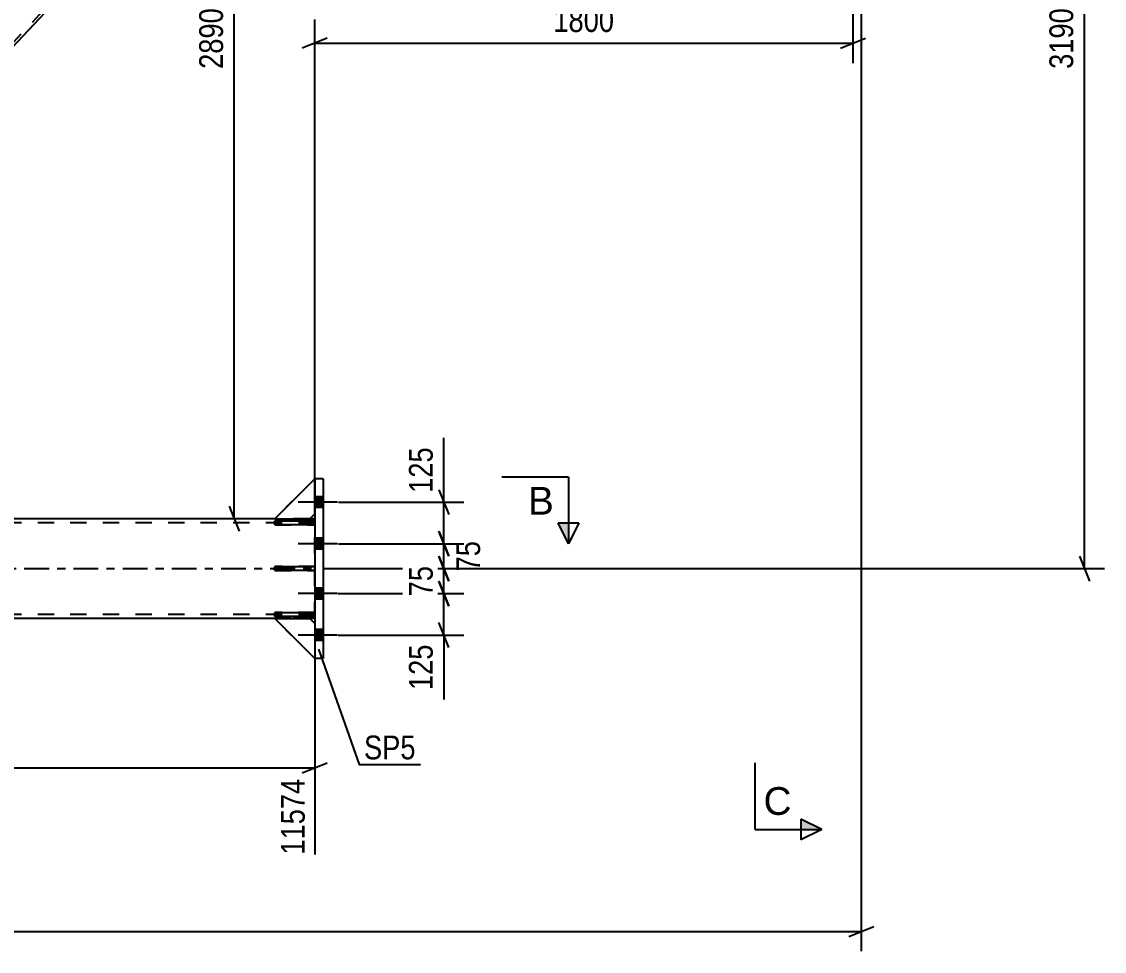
# Model space of a CAD drawing. Header units: millimetres. Extents: x -132 to 1057, y -569 to 272.
# Drawn here: x 397 to 527.2, y -173.7 to -61.8 of the extents above; entities that cross this region are included whole.
import ezdxf

# ---------------------------------------------------------------- set-up
doc = ezdxf.new("R2010")
doc.units = ezdxf.units.MM
doc.linetypes.add('DXK_LINE_DOT2', pattern=[3.9198, 1.9599, -1.9599])
doc.linetypes.add('DXK_LINE_DOT3', pattern=[5.9187, 2.979, -0.9799, 0.9799, -0.9799])
doc.styles.add('Arial', font='arial.ttf', dxfattribs={"height": 0.2})
doc.styles.add('Arial Narrow', font='ARIALN.TTF', dxfattribs={"height": 0.2})

# ---------------------------------------------------------------- blocks, each defined once
blk = doc.blocks.new('Part-335479220-3780 - 3686')
at = {"color": 2, "linetype": 'Continuous'}
for p, q in [((427.41, -132.86), (432.21, -132.86)), ((427.41, -133.34), (427.41, -132.86)), ((432.21, -133.34), (427.41, -133.34)), ((432.21, -132.86), (432.21, -133.34))]:
    blk.add_line(p, q, dxfattribs=at)
at = {"color": 7, "linetype": 'DXK_LINE_DOT2'}
blk.add_line((431.61, -133.34), (431.61, -132.86), dxfattribs=at)
blk = doc.blocks.new('Part-335479220-3784 - 3686')
at = {"color": 7, "linetype": 'DXK_LINE_DOT2'}
for p, q in [((432.21, -121.86), (427.41, -121.86)), ((427.41, -121.86), (427.41, -122.34)), ((427.41, -122.34), (432.21, -122.34)), ((431.61, -122.34), (431.61, -121.86)), ((432.21, -122.34), (432.21, -121.86))]:
    blk.add_line(p, q, dxfattribs=at)
blk = doc.blocks.new('Part-335479220-3787 - 3686')
at = {"color": 7, "linetype": 'DXK_LINE_DOT2'}
for p, q in [((427.41, -133.6), (431.61, -133.6)), ((432.21, -138.4), (427.41, -133.6)), ((431.61, -133.6), (432.21, -134.2)), ((432.21, -134.2), (432.21, -138.4))]:
    blk.add_line(p, q, dxfattribs=at)
blk = doc.blocks.new('Part-335479220-3790 - 3686')
at = {"color": 2, "linetype": 'Continuous'}
for p, q in [((432.21, -138.4), (427.41, -133.6)), ((427.41, -133.6), (431.61, -133.6)), ((431.61, -133.6), (432.21, -134.2))]:
    blk.add_line(p, q, dxfattribs=at)
at = {"color": 7, "linetype": 'DXK_LINE_DOT2'}
blk.add_line((432.21, -134.2), (432.21, -138.4), dxfattribs=at)
blk = doc.blocks.new('Part-335479220-3793 - 3686')
at = {"color": 7, "linetype": 'DXK_LINE_DOT2'}
for p, q in [((432.21, -116.8), (427.41, -121.6)), ((432.21, -121), (432.21, -116.8)), ((431.61, -121.6), (432.21, -121)), ((427.41, -121.6), (431.61, -121.6))]:
    blk.add_line(p, q, dxfattribs=at)
blk = doc.blocks.new('Part-335479220-3796 - 3686')
at = {"color": 2, "linetype": 'Continuous'}
for p, q in [((432.21, -116.8), (427.41, -121.6)), ((431.61, -121.6), (432.21, -121)), ((427.41, -121.6), (431.61, -121.6))]:
    blk.add_line(p, q, dxfattribs=at)
at = {"color": 7, "linetype": 'DXK_LINE_DOT2'}
blk.add_line((432.21, -121), (432.21, -116.8), dxfattribs=at)
blk = doc.blocks.new('Part-335479220-3781 - 3686')
at = {"color": 2, "linetype": 'Continuous'}
for p, q in [((427.41, -121.86), (432.21, -121.86)), ((427.41, -122.34), (427.41, -121.86)), ((432.21, -122.34), (427.41, -122.34)), ((432.21, -121.86), (432.21, -122.34))]:
    blk.add_line(p, q, dxfattribs=at)
at = {"color": 7, "linetype": 'DXK_LINE_DOT2'}
blk.add_line((431.61, -122.34), (431.61, -121.86), dxfattribs=at)
blk = doc.blocks.new('Part-335479220-3782 - 3686')
at = {"color": 7, "linetype": 'DXK_LINE_DOT2'}
for p, q in [((432.21, -127.36), (427.41, -127.36)), ((427.41, -127.36), (427.41, -127.84)), ((431.61, -127.84), (431.61, -127.36)), ((432.21, -127.84), (432.21, -127.36)), ((427.41, -127.84), (432.21, -127.84))]:
    blk.add_line(p, q, dxfattribs=at)
blk = doc.blocks.new('Part-335479220-3783 - 3686')
at = {"color": 7, "linetype": 'DXK_LINE_DOT2'}
for p, q in [((432.21, -132.86), (427.41, -132.86)), ((427.41, -132.86), (427.41, -133.34)), ((427.41, -133.34), (432.21, -133.34)), ((431.61, -133.34), (431.61, -132.86)), ((432.21, -133.34), (432.21, -132.86))]:
    blk.add_line(p, q, dxfattribs=at)
blk = doc.blocks.new('Part-335479220-3869 - 3686')
at = {"color": 7, "linetype": 'DXK_LINE_DOT2'}
for p, q in [((432.21, -122.08), (12.56, -122.08)), ((431.61, -121.6), (427.41, -121.6)), ((432.21, -133.6), (432.21, -121.6)), ((432.21, -133.12), (12.56, -133.12)), ((431.61, -133.6), (427.41, -133.6))]:
    blk.add_line(p, q, dxfattribs=at)
at = {"color": 2, "linetype": 'Continuous'}
for p, q in [((427.41, -121.6), (219.71, -121.6)), ((432.21, -121.6), (431.61, -121.6)), ((427.41, -133.6), (12.56, -133.6)), ((432.21, -133.6), (431.61, -133.6))]:
    blk.add_line(p, q, dxfattribs=at)
at = {"color": 7, "linetype": 'DXK_LINE_DOT3'}
blk.add_line((12.56, -127.6), (432.21, -127.6), dxfattribs=at)
blk = doc.blocks.new('Part-335479220-3871 - 3686')
at = {"color": 2, "linetype": 'Continuous'}
for p, q in [((427.41, -127.36), (432.21, -127.36)), ((427.41, -127.84), (427.41, -127.36)), ((432.21, -127.36), (432.21, -127.84)), ((432.21, -127.84), (427.41, -127.84))]:
    blk.add_line(p, q, dxfattribs=at)
at = {"color": 7, "linetype": 'DXK_LINE_DOT2'}
blk.add_line((431.61, -127.84), (431.61, -127.36), dxfattribs=at)
blk = doc.blocks.new('Part-335479220-4035 - 3686')
at = {"color": 7, "linetype": 'DXK_LINE_DOT2'}
for p, q in [((444.38, -6), (335.85, -121.41)), ((450.57, -6.19), (342.03, -121.6)), ((450.57, -6), (443.94, -6)), ((393.21, -59.95), (389.58, -63.8)), ((342.47, -121.6), (335.85, -121.6))]:
    blk.add_line(p, q, dxfattribs=at)
at = {"color": 2, "linetype": 'Continuous'}
for p, q in [((443.94, -6), (393.21, -59.95)), ((450.57, -6.66), (450.57, -6)), ((450.57, -6.66), (342.47, -121.6)), ((335.85, -120.94), (389.58, -63.8)), ((335.85, -121.6), (335.85, -120.94))]:
    blk.add_line(p, q, dxfattribs=at)
blk = doc.blocks.new('Part-335479220-4132 - 3686')
at = {"color": 2, "linetype": 'Continuous'}
for p, q in [((433.21, -116.8), (432.21, -116.8)), ((432.21, -116.8), (432.21, -138.4)), ((433.21, -116.8), (433.21, -138.4)), ((433.21, -138.4), (432.21, -138.4))]:
    blk.add_line(p, q, dxfattribs=at)
blk = doc.blocks.new('Bolt-335479220-4134 - 3686')
at = {"linetype": 'Continuous'}
for points in [[(432.21, -118.94), (432.21, -120.26), (433.21, -120.26), (433.21, -118.94)], [(432.21, -118.94), (432.21, -120.26), (433.21, -120.26), (433.21, -118.94)], [(432.21, -118.94), (432.21, -120.26), (433.21, -120.26), (433.21, -118.94)], [(432.21, -123.94), (432.21, -125.26), (433.21, -125.26), (433.21, -123.94)], [(432.21, -123.94), (432.21, -125.26), (433.21, -125.26), (433.21, -123.94)], [(432.21, -129.94), (432.21, -131.26), (433.21, -131.26), (433.21, -129.94)], [(432.21, -129.94), (432.21, -131.26), (433.21, -131.26), (433.21, -129.94)], [(432.21, -134.94), (432.21, -136.26), (433.21, -136.26), (433.21, -134.94)], [(432.21, -134.94), (432.21, -136.26), (433.21, -136.26), (433.21, -134.94)], [(432.21, -134.94), (432.21, -136.26), (433.21, -136.26), (433.21, -134.94)]]:
    blk.add_hatch(color=1, dxfattribs=at).paths.add_polyline_path(points)
at = {"color": 1, "linetype": 'Continuous'}
for p, q in [((434.97, -119.6), (430.21, -119.6)), ((434.97, -119.6), (430.21, -119.6)), ((434.97, -119.6), (430.21, -119.6)), ((433.21, -118.94), (432.21, -118.94)), ((433.21, -118.94), (432.21, -118.94)), ((433.21, -118.94), (432.21, -118.94)), ((433.21, -120.26), (432.21, -120.26)), ((433.21, -120.26), (432.21, -120.26)), ((433.21, -120.26), (432.21, -120.26)), ((434.97, -124.6), (430.21, -124.6)), ((434.97, -124.6), (430.21, -124.6)), ((433.21, -123.94), (432.21, -123.94)), ((433.21, -123.94), (432.21, -123.94)), ((433.21, -125.26), (432.21, -125.26)), ((433.21, -125.26), (432.21, -125.26)), ((433.21, -129.94), (432.21, -129.94)), ((433.21, -129.94), (432.21, -129.94)), ((434.97, -130.6), (430.21, -130.6)), ((434.97, -130.6), (430.21, -130.6)), ((433.21, -131.26), (432.21, -131.26)), ((433.21, -131.26), (432.21, -131.26)), ((433.21, -134.94), (432.21, -134.94)), ((433.21, -134.94), (432.21, -134.94)), ((433.21, -134.94), (432.21, -134.94)), ((434.97, -135.6), (430.21, -135.6)), ((434.97, -135.6), (430.21, -135.6)), ((434.97, -135.6), (430.21, -135.6)), ((433.21, -136.26), (432.21, -136.26)), ((433.21, -136.26), (432.21, -136.26)), ((433.21, -136.26), (432.21, -136.26))]:
    blk.add_line(p, q, dxfattribs=at)
blk = doc.blocks.new('StraightDimension-335479220-11489 - 3686')
at = {"color": 7, "linetype": 'Continuous'}
for p, q in [((447.16, -129.1), (448.36, -132.1)), ((435.03, -130.6), (450.16, -130.6)), ((447.76, -135.6), (447.76, -130.6)), ((448.36, -137.1), (447.16, -134.1)), ((435.03, -135.6), (450.16, -135.6)), ((447.76, -135.6), (447.76, -143.33)), ((447.76, -135.6), (447.76, -143.33))]:
    blk.add_line(p, q, dxfattribs=at)
at = {"color": 0}
blk.add_wipeout([(447.01, -136.13), (442.81, -136.13), (442.81, -142.81), (447.01, -142.81)], dxfattribs=at)
at = {"color": 3, "style": 'Arial Narrow'}
blk.add_text('125', height=2.863, rotation=90.0002, dxfattribs=at).set_placement((446.41, -142.21))
blk = doc.blocks.new('StraightDimension-335479220-11487 - 3686')
at = {"color": 7, "linetype": 'Continuous'}
for p, q in [((447.16, -123.1), (448.36, -126.1)), ((435.09, -124.6), (450.61, -124.6)), ((447.76, -127.6), (447.76, -124.6)), ((448.36, -129.1), (447.16, -126.1)), ((433.21, -127.6), (450.61, -127.6))]:
    blk.add_line(p, q, dxfattribs=at)
at = {"color": 0}
blk.add_wipeout([(452.71, -123.67), (448.51, -123.67), (448.51, -128.53), (452.71, -128.53)], dxfattribs=at)
at = {"color": 3, "style": 'Arial Narrow'}
blk.add_text('75', height=2.863, rotation=90.0002, dxfattribs=at).set_placement((452.11, -127.93))
blk = doc.blocks.new('StraightDimension-335479220-4494 - 3686')
at = {"color": 7, "linetype": 'Continuous'}
for p, q in [((497.96, -7), (497.96, -173.65)), ((-25, -171.25), (497.96, -171.25)), ((496.46, -171.85), (499.46, -170.65))]:
    blk.add_line(p, q, dxfattribs=at)
blk = doc.blocks.new('StraightDimension-335479220-4545 - 3686')
at = {"color": 7, "linetype": 'Continuous'}
for p, q in [((525.4, -1.5), (524.2, 1.5)), ((497.96, 0), (527.2, 0)), ((524.8, -127.6), (524.8, 0)), ((524.2, -126.1), (525.4, -129.1)), ((433.21, -127.6), (527.2, -127.6))]:
    blk.add_line(p, q, dxfattribs=at)
at = {"color": 0}
blk.add_wipeout([(524.05, -59.54), (519.85, -59.54), (519.85, -68.06), (524.05, -68.06)], dxfattribs=at)
at = {"color": 3, "style": 'Arial Narrow'}
blk.add_text('3190', height=2.863, rotation=90.0002, dxfattribs=at).set_placement((523.45, -67.46))
blk = doc.blocks.new('StraightDimension-335479220-4553 - 3686')
at = {"color": 7, "linetype": 'Continuous'}
for p, q in [((496.96, -7), (496.96, -66.77)), ((432.21, -120.6), (432.21, -61.52)), ((433.71, -63.77), (430.71, -64.97)), ((495.46, -64.97), (498.46, -63.77)), ((432.21, -64.37), (496.96, -64.37))]:
    blk.add_line(p, q, dxfattribs=at)
at = {"color": 0}
blk.add_wipeout([(468.84, -63.62), (468.84, -59.42), (460.32, -59.42), (460.32, -63.62)], dxfattribs=at)
at = {"color": 3, "style": 'Arial Narrow'}
blk.add_text('1800', height=2.863, dxfattribs=at).set_placement((460.92, -63.02))
blk = doc.blocks.new('StraightDimension-335479220-4870 - 3686')
at = {"color": 7, "linetype": 'Continuous'}
for p, q in [((335.85, -122.6), (335.85, -164.68)), ((432.21, -134.6), (432.21, -162.01)), ((337.35, -150.97), (334.35, -152.17)), ((430.71, -152.17), (433.71, -150.97)), ((335.85, -151.57), (432.21, -151.57))]:
    blk.add_line(p, q, dxfattribs=at)
at = {"color": 0}
blk.add_wipeout([(388.28, -150.82), (388.28, -146.62), (379.77, -146.62), (379.77, -150.82)], dxfattribs=at)
at = {"color": 3, "style": 'Arial Narrow'}
blk.add_text('2409', height=2.863, dxfattribs=at).set_placement((380.37, -150.22))
at = {"color": 0, "linetype": 'Continuous'}
blk.add_wipeout([(431.61, -152.27), (427.41, -152.27), (427.41, -162.61), (431.61, -162.61)], dxfattribs=at)
at = {"color": 3, "linetype": 'Continuous', "style": 'Arial Narrow'}
blk.add_text('11574', height=2.863, rotation=90.0002, dxfattribs=at).set_placement((431.01, -162.01))
blk = doc.blocks.new('StraightDimension-335479220-10912 - 3686')
at = {"color": 7, "linetype": 'Continuous'}
for p, q in [((423.13, -7.5), (421.93, -4.5)), ((423.99, -6), (419.68, -6)), ((422.53, -121.6), (422.53, -6)), ((421.93, -120.1), (423.13, -123.1)), ((423.99, -121.6), (419.68, -121.6))]:
    blk.add_line(p, q, dxfattribs=at)
at = {"color": 0}
blk.add_wipeout([(421.78, -59.54), (417.58, -59.54), (417.58, -68.06), (421.78, -68.06)], dxfattribs=at)
at = {"color": 3, "style": 'Arial Narrow'}
blk.add_text('2890', height=2.863, rotation=90.0002, dxfattribs=at).set_placement((421.18, -67.46))
blk = doc.blocks.new('StraightDimension-335479220-11486 - 3686')
at = {"color": 7, "linetype": 'Continuous'}
for p, q in [((447.76, -119.6), (447.76, -111.87)), ((447.76, -119.6), (447.76, -111.87)), ((447.16, -118.1), (448.36, -121.1)), ((435.09, -119.6), (450.16, -119.6)), ((447.76, -124.6), (447.76, -119.6)), ((448.36, -126.1), (447.16, -123.1)), ((435.09, -124.6), (450.16, -124.6))]:
    blk.add_line(p, q, dxfattribs=at)
at = {"color": 0}
blk.add_wipeout([(447.01, -112.39), (442.81, -112.39), (442.81, -119.08), (447.01, -119.08)], dxfattribs=at)
at = {"color": 3, "style": 'Arial Narrow'}
blk.add_text('125', height=2.863, rotation=90.0002, dxfattribs=at).set_placement((446.41, -118.48))
blk = doc.blocks.new('StraightDimension-335479220-11488 - 3686')
at = {"color": 7, "linetype": 'Continuous'}
for p, q in [((447.16, -126.1), (448.36, -129.1)), ((433.21, -127.6), (450.16, -127.6)), ((447.76, -130.6), (447.76, -127.6)), ((448.36, -132.1), (447.16, -129.1)), ((435.03, -130.6), (450.16, -130.6))]:
    blk.add_line(p, q, dxfattribs=at)
at = {"color": 0}
blk.add_wipeout([(447.01, -126.67), (442.81, -126.67), (442.81, -131.53), (447.01, -131.53)], dxfattribs=at)
at = {"color": 3, "style": 'Arial Narrow'}
blk.add_text('75', height=2.863, rotation=90.0002, dxfattribs=at).set_placement((446.41, -130.93))
blk = doc.blocks.new('Mark-335479220-4128 - 3686')
at = {"color": 0}
blk.add_wipeout([(444.35, -150.55), (444.35, -147.55), (438.14, -147.55), (438.14, -150.55)], dxfattribs=at)
blk.add_wipeout([(444.35, -150.55), (444.35, -147.55), (438.14, -147.55), (438.14, -150.55)], dxfattribs=at)
at = {"color": 30, "linetype": 'Continuous'}
for p, q in [((432.65, -137.3), (437.54, -151.15)), ((437.54, -151.15), (444.95, -151.15))]:
    blk.add_line(p, q, dxfattribs=at)
at = {"color": 3, "style": 'Arial Narrow'}
blk.add_text('SP5', height=2.863, dxfattribs=at).set_placement((438.14, -150.55))
blk = doc.blocks.new('SectionMark-335479220-4969 - 3686')
at = {"linetype": 'Continuous'}
for points in [[(490.7, 30.86), (490.7, 32.11), (493.2, 32.11)], [(490.7, -158.98), (490.7, -157.73), (493.2, -158.98)]]:
    blk.add_hatch(color=6, dxfattribs=at).paths.add_polyline_path(points)
at = {"color": 6, "linetype": 'Continuous'}
for p, q in [((490.7, 30.86), (490.7, 33.36)), ((490.7, 33.36), (493.2, 32.11)), ((485.2, 32.11), (485.2, 24.11)), ((485.2, 32.11), (493.2, 32.11)), ((493.2, 32.11), (490.7, 30.86)), ((485.2, -158.98), (485.2, -150.98)), ((493.2, -158.98), (490.7, -157.73)), ((490.7, -157.73), (490.7, -160.23)), ((485.2, -158.98), (493.2, -158.98)), ((493.2, -158.98), (490.7, -160.23))]:
    blk.add_line(p, q, dxfattribs=at)
at = {"color": 0, "linetype": 'Continuous'}
for points in [[(489.57, 26.86), (489.57, 30.36), (486.2, 30.36), (486.2, 26.86)], [(489.57, -157.23), (489.57, -153.73), (486.2, -153.73), (486.2, -157.23)]]:
    blk.add_wipeout(points, dxfattribs=at)
at = {"color": 3, "linetype": 'Continuous', "style": 'Arial'}
for p in [(486.2, 26.86), (486.2, -157.23)]:
    blk.add_text('C', height=3.34, dxfattribs=at).set_placement(p)
blk = doc.blocks.new('SectionMark-335479220-4975 - 3686')
at = {"linetype": 'Continuous'}
blk.add_hatch(color=6, dxfattribs=at).paths.add_polyline_path([(461.48, -122.1), (462.73, -122.1), (462.73, -124.6)])
at = {"color": 6, "linetype": 'Continuous'}
for p, q in [((462.73, -116.6), (454.73, -116.6)), ((462.73, -116.6), (462.73, -124.6)), ((461.48, -122.1), (463.98, -122.1)), ((462.73, -124.6), (461.48, -122.1)), ((463.98, -122.1), (462.73, -124.6))]:
    blk.add_line(p, q, dxfattribs=at)
at = {"color": 0, "linetype": 'Continuous'}
blk.add_wipeout([(460.98, -121.1), (460.98, -117.6), (457.87, -117.6), (457.87, -121.1)], dxfattribs=at)
at = {"color": 3, "linetype": 'Continuous', "style": 'Arial'}
blk.add_text('B', height=3.34, dxfattribs=at).set_placement((457.87, -121.1))

msp = doc.modelspace()

# ---------------------------------------------------------------- block references
for name in ['Part-335479220-4035 - 3686', 'Part-335479220-3793 - 3686', 'Part-335479220-3796 - 3686', 'Part-335479220-4132 - 3686', 'Bolt-335479220-4134 - 3686', 'Part-335479220-3869 - 3686', 'Part-335479220-3784 - 3686', 'Part-335479220-3781 - 3686', 'Part-335479220-3782 - 3686', 'Part-335479220-3871 - 3686', 'Part-335479220-3780 - 3686', 'Part-335479220-3783 - 3686', 'Part-335479220-3787 - 3686', 'Part-335479220-3790 - 3686']:
    msp.add_blockref(name, (0, 0))

# ---------------------------------------------------------------- next in the draw order: block references
msp.add_blockref('StraightDimension-335479220-11489 - 3686', (0, 0))

# ---------------------------------------------------------------- next in the draw order: block references
msp.add_blockref('StraightDimension-335479220-11487 - 3686', (0, 0))

# ---------------------------------------------------------------- next in the draw order: block references
msp.add_blockref('StraightDimension-335479220-4494 - 3686', (0, 0))

# ---------------------------------------------------------------- next in the draw order: block references
msp.add_blockref('StraightDimension-335479220-4545 - 3686', (0, 0))

# ---------------------------------------------------------------- next in the draw order: block references
for name in ['StraightDimension-335479220-4553 - 3686', 'StraightDimension-335479220-4870 - 3686']:
    msp.add_blockref(name, (0, 0))

# ---------------------------------------------------------------- next in the draw order: block references
for name in ['SectionMark-335479220-4969 - 3686', 'StraightDimension-335479220-10912 - 3686', 'StraightDimension-335479220-11486 - 3686', 'Mark-335479220-4128 - 3686']:
    msp.add_blockref(name, (0, 0))

# ---------------------------------------------------------------- next in the draw order: block references
for name in ['SectionMark-335479220-4975 - 3686', 'StraightDimension-335479220-11488 - 3686']:
    msp.add_blockref(name, (0, 0))

doc.saveas('drawing.dxf')
